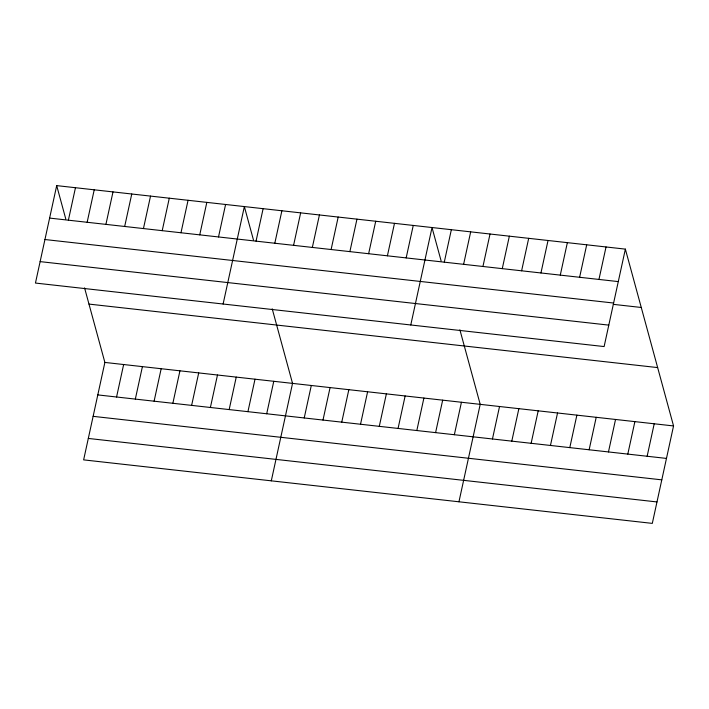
<?xml version="1.0" encoding="UTF-8"?>
<svg xmlns="http://www.w3.org/2000/svg" width="709" height="709" viewBox="0 0 709 709"><rect width="100%" height="100%" fill="white"/><g stroke="black" fill="none" stroke-linecap="round" stroke-linejoin="round"><path stroke-width="1.06" d="M56.693 185.616L35.45 283.059L604.121 346.568L625.365 249.125L56.693 185.616L65.777 218.966M68.383 220.189L75.464 187.717M87.145 222.28L94.226 189.808M105.916 224.381L112.997 191.909M124.678 226.472L131.759 194M84.557 287.863L104.879 362.432L83.635 459.875L652.307 523.384L673.55 425.941L625.365 249.125M143.448 228.564L150.53 196.101M116.568 397.005L123.641 364.532M162.21 230.664L169.291 198.192M135.33 399.096L142.412 366.624M180.981 232.756L188.062 200.292M154.101 401.188L161.173 368.724M199.743 234.856L206.824 202.384M172.863 403.288L179.944 370.816M218.514 236.948L225.586 204.484M191.634 405.38L198.706 372.916M223.113 304.019L244.357 206.576L253.441 239.917M210.396 407.48L217.477 375.008M256.046 241.14L263.119 208.676M229.167 409.572L236.239 377.108M274.808 243.24L281.89 210.768M247.928 411.672L255.01 379.2M293.579 245.332L300.651 212.868M266.699 413.764L273.771 381.3M312.341 247.432L319.422 214.96M271.299 480.835L292.542 383.392L272.221 308.823M331.112 249.524L338.184 217.051M304.223 417.956L311.304 385.492M349.874 251.624L356.955 219.152M322.994 420.056L330.075 387.584M368.636 253.716L375.717 221.243M341.756 422.147L348.837 389.684M387.406 255.816L394.488 223.344M360.526 424.248L367.608 391.776M406.168 257.908L413.25 225.435M379.288 426.339L386.37 393.867M410.777 324.97L432.02 227.536L441.104 260.877M398.059 428.44L405.14 395.968M444.277 262.162L451.349 229.689M416.821 430.531L423.902 398.059M463.606 264.324L470.687 231.852M435.592 432.623L442.673 400.16M482.944 266.478L490.025 234.014M454.354 434.723L461.435 402.251M502.273 268.64L509.354 236.168M458.953 501.786L480.206 404.352L459.884 329.782M521.611 270.803L528.692 238.33M492.454 438.977L499.535 406.505M540.949 272.956L548.03 240.493M511.792 441.14L518.873 408.668M560.278 275.119L567.36 242.646M531.13 443.293L538.202 410.83M579.616 277.281L586.697 244.809M550.459 445.456L557.54 412.984M598.954 279.435L606.035 246.971M569.797 447.618L576.878 415.146M589.135 449.772L596.207 417.309M608.464 451.934L615.545 419.462M627.802 454.088L634.883 421.625M647.14 456.25L654.212 423.778M49.612 218.088L618.283 281.597M44.942 239.527L613.613 303.035M613.338 304.356L641.264 307.476M40.121 261.621L608.792 325.121M88.98 304.09L657.651 367.59M104.879 362.432L673.55 425.941M97.798 394.904L666.469 458.413M93.127 416.343L661.798 479.851M88.306 438.437L656.977 501.937"/></g></svg>
